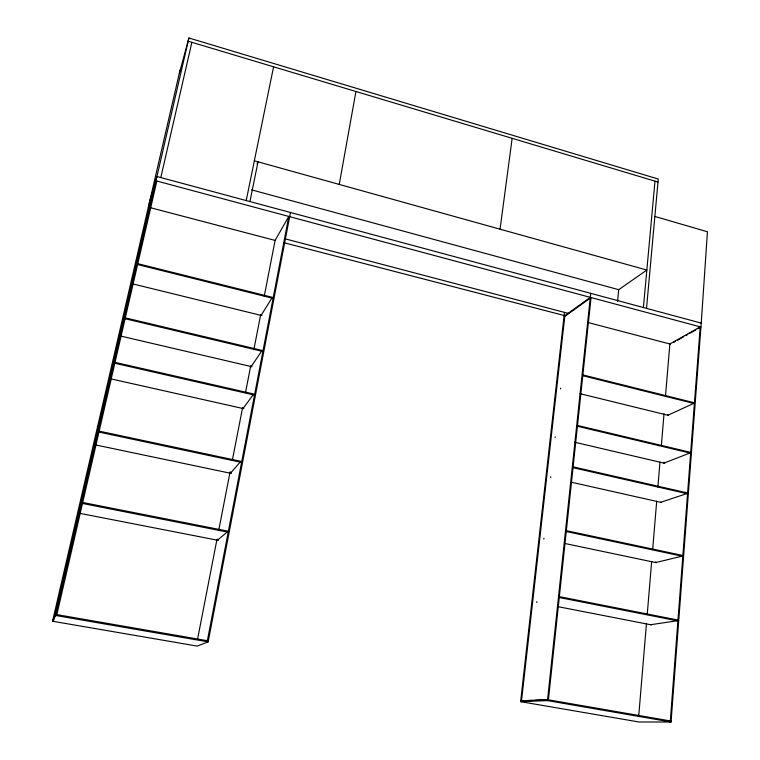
<?xml version="1.0" encoding="UTF-8"?>
<svg xmlns="http://www.w3.org/2000/svg" width="760" height="760" viewBox="0 0 760 760"><rect width="100%" height="100%" fill="white"/><g stroke="black" fill="none" stroke-linecap="round" stroke-linejoin="round"><path stroke-width="1.14" d="M564.49 312.379L520.609 701.651L639.008 721.99L671.051 722L701.242 323.104L707.446 231.771L654.864 216.448M650.607 624.73L677.141 620.778L677.207 619.903L559.36 596.628M655.804 561.754L655.737 562.561L682.053 556.178L682.119 555.332L566.352 530.67M660.716 502.293L686.812 493.62L686.878 492.803L573.116 466.849M664.021 462.337L663.955 463.115L689.899 453.007L689.966 452.209L577.505 425.448M667.973 414.485L667.907 415.235L693.671 403.417L693.737 402.629L582.863 374.917M670.32 720.945L700.226 326.857L669.855 343.985L665.503 395.988M638.808 715.075L646.418 624.074M647.216 614.621L651.662 561.44M652.65 549.622L656.707 501.163M657.885 486.989L659.965 462.166M661.352 445.626L664.021 413.715M643.406 307.534L654.987 181.146M646.522 308.37L658.255 179.046L188.927 38L179.36 73.131M617.576 301.312L618.716 289.683L646.845 270.047L254.353 160.797M520.609 701.651L547.475 700.615L590.739 293.341M536.76 602.519L536.864 601.654M543.837 539.068L543.932 538.232M550.696 477.594L550.781 476.786M555.142 437.665L555.227 436.876M560.576 388.901L560.671 388.132M671.118 721.078L547.58 699.675L520.714 700.748L521.512 700.891L564.784 316.426L591.061 297.559L548.416 699.817L535.553 700.331M500.061 229.188L512.154 138.329M339.245 184.423L355.937 91.495M207.366 640.708L288.8 216.448L275.101 240.416L264.252 296.219M180.072 70.053L52.554 621.243L197.182 646.086L208.155 641.877L290.462 212.477M217.607 539.296L217.436 540.198L227.24 532.01L227.43 531.069L82.716 502.483M230.612 472.368L230.441 473.242L240.834 461.32L99.17 431.138M243.181 407.673L243.019 408.528L253.764 394.003L115.035 362.358M251.332 365.74L251.17 366.567L262.143 350.417L125.305 317.851M261.269 314.592L261.108 315.4L272.346 297.312L137.798 263.691M197.571 639.169L217.008 539.192M218.814 529.891L230.118 471.76M232.38 460.132L242.554 407.825M245.49 392.711L250.686 365.969M253.849 349.695L260.632 314.82M249.935 201.561L258.02 161.823L257.041 163.941M246.212 200.564L273.581 66.804M160.797 177.564L191.881 42.303M54.036 619.286L149.226 207.385L156.864 181.041L56.848 614.621M79.04 512.231L78.831 513.152L218.348 540.379M94.639 444.724L94.848 443.83M109.905 378.641L110.105 377.777M119.795 335.834L119.985 334.989M131.841 283.68L132.031 282.853M52.554 621.243L55.566 615.467L188.927 38M149.302 203.062L156.94 176.519L701.242 323.104M590.311 297.359L564.062 316.236L564.784 316.426M673.578 342.456L675.602 341.316M677.635 340.176L683.715 336.747M685.739 335.606L687.771 334.466M689.795 333.327L695.875 329.906M697.899 328.757L700.938 327.047L155.952 180.794L148.352 207.157L149.226 207.385M521.512 700.891L532.047 700.473M53.77 620.436L52.782 620.264L55.803 614.441L208.344 640.88M55.566 615.467L208.155 641.877M547.475 700.615L671.051 722M557.669 606.594L651.358 624.881M82.488 503.453L227.24 532.01M559.265 597.521L677.141 620.778M95.798 444.97L231.334 473.433M564.604 543.428L656.478 562.723M98.962 432.07L240.654 462.232M566.257 531.534L682.053 556.178M111.064 378.908L243.894 408.719M571.539 482.267L661.447 502.455M114.826 363.251L253.593 394.887M573.031 467.685L686.812 493.62M120.944 336.11L252.035 366.766M574.617 442.215L664.667 463.286M125.096 318.734L261.981 351.272M577.419 426.265L689.899 453.007M132.99 283.955L261.953 315.609M579.994 393.661L668.619 415.416M137.598 264.537L272.184 298.158M582.778 375.715L693.671 403.417M283.964 242.715L564.139 315.495M150.366 207.689L275.101 240.416M587.622 322.411L670.538 344.166M284.734 238.716L569.003 313.566M251.55 189.839L618.716 289.683M188.185 41.201L657.989 182.048"/></g></svg>
